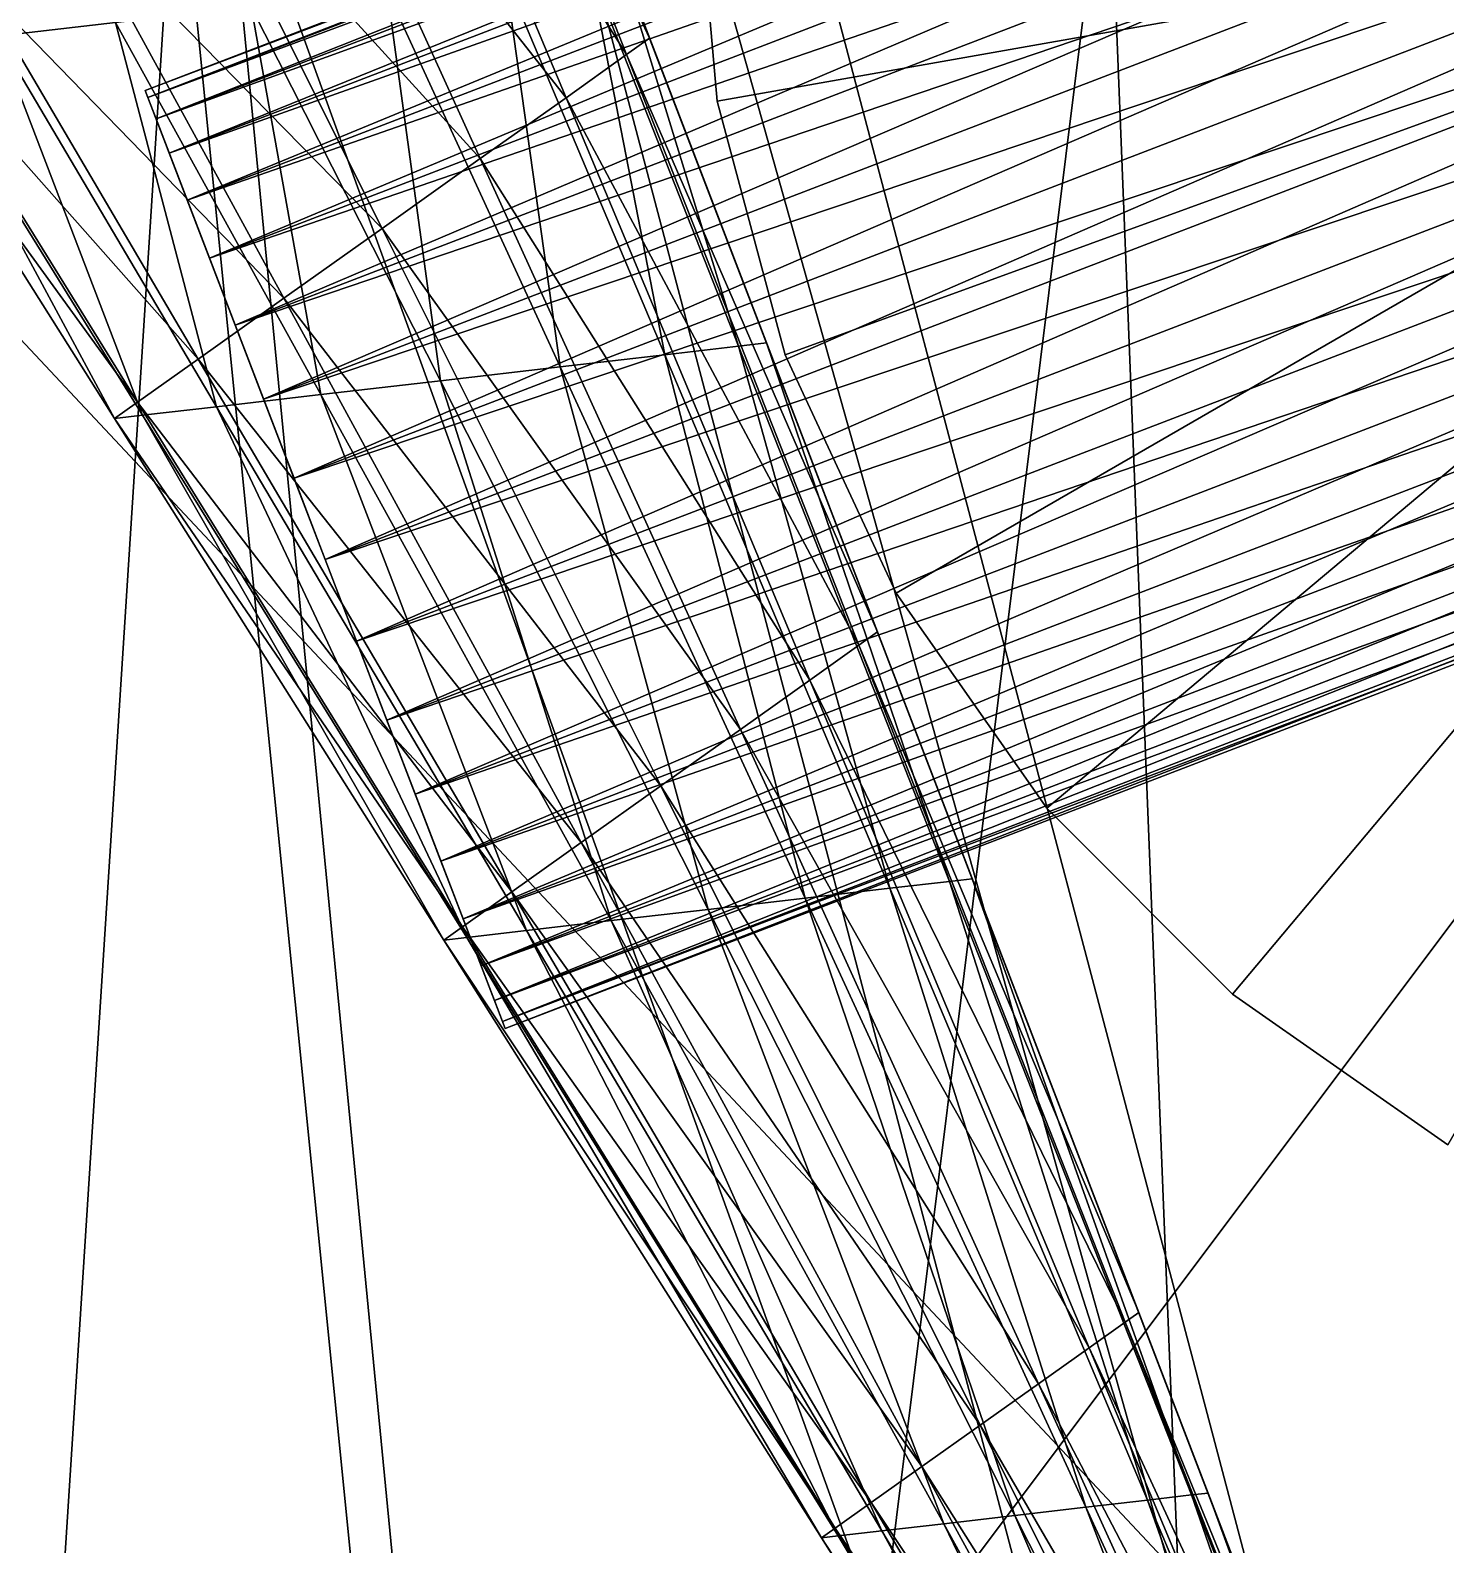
# Model space of a CAD drawing. Header units: metres. Extents: x -2.35 to 2.28, y -2.72 to 2.54.
# Drawn here: x 0.9178 to 1.1056, y 1.3558 to 1.5567 of the extents above; entities that cross this region are included whole.
import ezdxf

# ---------------------------------------------------------------- set-up
doc = ezdxf.new("R2010")
doc.units = ezdxf.units.M

msp = doc.modelspace()

# ---------------------------------------------------------------- linework, layer by layer
at = {"layer": 'Cylinder 4'}
for points in [[(0.93302, 1.54872, -0.06796), (1.18198, 1.64428, -0.06796), (1.18234, 1.64333, -0.05638)], [(0.93339, 1.54777, -0.07953), (1.18198, 1.64428, -0.06796), (0.93302, 1.54872, -0.06796)], [(0.93339, 1.54777, -0.07953), (1.18234, 1.64333, -0.07953), (1.18198, 1.64428, -0.06796)], [(0.93302, 1.54872, -0.06796), (1.18234, 1.64333, -0.05638), (0.93339, 1.54777, -0.05638)], [(0.93339, 1.54777, -0.05638), (1.18234, 1.64333, -0.05638), (1.18342, 1.64053, -0.04515)], [(0.93446, 1.54496, -0.09076), (1.18234, 1.64333, -0.07953), (0.93339, 1.54777, -0.07953)], [(0.93446, 1.54496, -0.09076), (1.18342, 1.64053, -0.09076), (1.18234, 1.64333, -0.07953)], [(0.93339, 1.54777, -0.05638), (1.18342, 1.64053, -0.04515), (0.93446, 1.54496, -0.04515)], [(0.93446, 1.54496, -0.04515), (1.18342, 1.64053, -0.04515), (1.18518, 1.63594, -0.03462)], [(0.93622, 1.54038, -0.10129), (1.18342, 1.64053, -0.09076), (0.93446, 1.54496, -0.09076)], [(0.93622, 1.54038, -0.10129), (1.18518, 1.63594, -0.10129), (1.18342, 1.64053, -0.09076)], [(0.93446, 1.54496, -0.04515), (1.18518, 1.63594, -0.03462), (0.93622, 1.54038, -0.03462)], [(0.93622, 1.54038, -0.03462), (1.18518, 1.63594, -0.03462), (1.18757, 1.62972, -0.0251)], [(0.93861, 1.53415, -0.11081), (1.18518, 1.63594, -0.10129), (0.93622, 1.54038, -0.10129)], [(0.93861, 1.53415, -0.11081), (1.18757, 1.62972, -0.11081), (1.18518, 1.63594, -0.10129)], [(0.93622, 1.54038, -0.03462), (1.18757, 1.62972, -0.0251), (0.93861, 1.53415, -0.0251)], [(0.93861, 1.53415, -0.0251), (1.18757, 1.62972, -0.0251), (1.19051, 1.62205, -0.01689)], [(0.94156, 1.52648, -0.11902), (1.18757, 1.62972, -0.11081), (0.93861, 1.53415, -0.11081)], [(0.94156, 1.52648, -0.11902), (1.19051, 1.62205, -0.11902), (1.18757, 1.62972, -0.11081)], [(0.93861, 1.53415, -0.0251), (1.19051, 1.62205, -0.01689), (0.94156, 1.52648, -0.01689)], [(0.94156, 1.52648, -0.01689), (1.19051, 1.62205, -0.01689), (1.19392, 1.61316, -0.01022)], [(0.94497, 1.5176, -0.12569), (1.19051, 1.62205, -0.11902), (0.94156, 1.52648, -0.11902)], [(0.94497, 1.5176, -0.12569), (1.19392, 1.61316, -0.12569), (1.19051, 1.62205, -0.11902)], [(0.94156, 1.52648, -0.01689), (1.19392, 1.61316, -0.01022), (0.94497, 1.5176, -0.01022)], [(0.94497, 1.5176, -0.01022), (1.19392, 1.61316, -0.01022), (1.1977, 1.60333, -0.00531)], [(0.94874, 1.50776, -0.1306), (1.19392, 1.61316, -0.12569), (0.94497, 1.5176, -0.12569)], [(0.94874, 1.50776, -0.1306), (1.1977, 1.60333, -0.1306), (1.19392, 1.61316, -0.12569)], [(0.94497, 1.5176, -0.01022), (1.1977, 1.60333, -0.00531), (0.94874, 1.50776, -0.00531)], [(0.95277, 1.49728, -0.13361), (1.1977, 1.60333, -0.1306), (0.94874, 1.50776, -0.1306)], [(0.94874, 1.50776, -0.00531), (1.1977, 1.60333, -0.00531), (1.20172, 1.59285, -0.0023)], [(0.95277, 1.49728, -0.13361), (1.20172, 1.59285, -0.13361), (1.1977, 1.60333, -0.1306)], [(0.94874, 1.50776, -0.00531), (1.20172, 1.59285, -0.0023), (0.95277, 1.49728, -0.0023)], [(0.95692, 1.48648, -0.13462), (1.20172, 1.59285, -0.13361), (0.95277, 1.49728, -0.13361)], [(0.95277, 1.49728, -0.0023), (1.20172, 1.59285, -0.0023), (1.20587, 1.58204, -0.00129)], [(0.95692, 1.48648, -0.13462), (1.20587, 1.58204, -0.13462), (1.20172, 1.59285, -0.13361)], [(0.95277, 1.49728, -0.0023), (1.20587, 1.58204, -0.00129), (0.95692, 1.48648, -0.00129)], [(0.96106, 1.47567, -0.13361), (1.20587, 1.58204, -0.13462), (0.95692, 1.48648, -0.13462)], [(0.95692, 1.48648, -0.00129), (1.20587, 1.58204, -0.00129), (1.21002, 1.57123, -0.0023)], [(0.96106, 1.47567, -0.13361), (1.21002, 1.57123, -0.13361), (1.20587, 1.58204, -0.13462)], [(0.95692, 1.48648, -0.00129), (1.21002, 1.57123, -0.0023), (0.96106, 1.47567, -0.0023)], [(0.96509, 1.46519, -0.1306), (1.21002, 1.57123, -0.13361), (0.96106, 1.47567, -0.13361)], [(0.96106, 1.47567, -0.0023), (1.21002, 1.57123, -0.0023), (1.21404, 1.56075, -0.00531)], [(0.96509, 1.46519, -0.1306), (1.21404, 1.56075, -0.1306), (1.21002, 1.57123, -0.13361)], [(0.96106, 1.47567, -0.0023), (1.21404, 1.56075, -0.00531), (0.96509, 1.46519, -0.00531)], [(0.96886, 1.45536, -0.12569), (1.21404, 1.56075, -0.1306), (0.96509, 1.46519, -0.1306)], [(0.96509, 1.46519, -0.00531), (1.21404, 1.56075, -0.00531), (1.21782, 1.55092, -0.01022)], [(0.96886, 1.45536, -0.12569), (1.21782, 1.55092, -0.12569), (1.21404, 1.56075, -0.1306)], [(0.96509, 1.46519, -0.00531), (1.21782, 1.55092, -0.01022), (0.96886, 1.45536, -0.01022)], [(0.97227, 1.44647, -0.11902), (1.21782, 1.55092, -0.12569), (0.96886, 1.45536, -0.12569)], [(0.96886, 1.45536, -0.01022), (1.21782, 1.55092, -0.01022), (1.22123, 1.54203, -0.01689)], [(0.97227, 1.44647, -0.11902), (1.22123, 1.54203, -0.11902), (1.21782, 1.55092, -0.12569)], [(0.95692, 1.48648, -0.06796), (0.93302, 1.54872, -0.06796), (0.93339, 1.54777, -0.05638)], [(0.93302, 1.54872, -0.06796), (0.93339, 1.54777, -0.05638), (0.93339, 1.54777, -0.05638)], [(0.93302, 1.54872, -0.06796), (0.93302, 1.54872, -0.06796), (0.93339, 1.54777, -0.05638)], [(0.95692, 1.48648, -0.06796), (0.93302, 1.54872, -0.06796), (0.95692, 1.48648, -0.06796)], [(0.95692, 1.48648, -0.06796), (0.93339, 1.54777, -0.07953), (0.93302, 1.54872, -0.06796)], [(0.93339, 1.54777, -0.07953), (0.93302, 1.54872, -0.06796), (0.93302, 1.54872, -0.06796)], [(0.93339, 1.54777, -0.07953), (0.93339, 1.54777, -0.07953), (0.93302, 1.54872, -0.06796)], [(0.95692, 1.48648, -0.06796), (0.93339, 1.54777, -0.05638), (0.93446, 1.54496, -0.04515)], [(0.93339, 1.54777, -0.05638), (0.93446, 1.54496, -0.04515), (0.93446, 1.54496, -0.04515)], [(0.93339, 1.54777, -0.05638), (0.93339, 1.54777, -0.05638), (0.93446, 1.54496, -0.04515)], [(0.95692, 1.48648, -0.06796), (0.93339, 1.54777, -0.05638), (0.95692, 1.48648, -0.06796)], [(0.95692, 1.48648, -0.06796), (0.93339, 1.54777, -0.07953), (0.95692, 1.48648, -0.06796)], [(0.95692, 1.48648, -0.06796), (0.93446, 1.54496, -0.09076), (0.93339, 1.54777, -0.07953)], [(0.93446, 1.54496, -0.09076), (0.93339, 1.54777, -0.07953), (0.93339, 1.54777, -0.07953)], [(0.93446, 1.54496, -0.09076), (0.93446, 1.54496, -0.09076), (0.93339, 1.54777, -0.07953)], [(0.95692, 1.48648, -0.06796), (0.93446, 1.54496, -0.04515), (0.93622, 1.54038, -0.03462)], [(0.93446, 1.54496, -0.04515), (0.93622, 1.54038, -0.03462), (0.93622, 1.54038, -0.03462)], [(0.93446, 1.54496, -0.04515), (0.93446, 1.54496, -0.04515), (0.93622, 1.54038, -0.03462)], [(0.95692, 1.48648, -0.06796), (0.93446, 1.54496, -0.04515), (0.95692, 1.48648, -0.06796)], [(0.95692, 1.48648, -0.06796), (0.93446, 1.54496, -0.09076), (0.95692, 1.48648, -0.06796)], [(0.95692, 1.48648, -0.06796), (0.93622, 1.54038, -0.10129), (0.93446, 1.54496, -0.09076)], [(0.93622, 1.54038, -0.10129), (0.93446, 1.54496, -0.09076), (0.93446, 1.54496, -0.09076)], [(0.93622, 1.54038, -0.10129), (0.93622, 1.54038, -0.10129), (0.93446, 1.54496, -0.09076)], [(0.96886, 1.45536, -0.01022), (1.22123, 1.54203, -0.01689), (0.97227, 1.44647, -0.01689)], [(0.97522, 1.4388, -0.11081), (1.22123, 1.54203, -0.11902), (0.97227, 1.44647, -0.11902)], [(0.97227, 1.44647, -0.01689), (1.22123, 1.54203, -0.01689), (1.22417, 1.53436, -0.0251)], [(0.97522, 1.4388, -0.11081), (1.22417, 1.53436, -0.11081), (1.22123, 1.54203, -0.11902)], [(0.95692, 1.48648, -0.06796), (0.93622, 1.54038, -0.03462), (0.93861, 1.53415, -0.0251)], [(0.93622, 1.54038, -0.03462), (0.93861, 1.53415, -0.0251), (0.93861, 1.53415, -0.0251)], [(0.93622, 1.54038, -0.03462), (0.93622, 1.54038, -0.03462), (0.93861, 1.53415, -0.0251)], [(0.95692, 1.48648, -0.06796), (0.93622, 1.54038, -0.03462), (0.95692, 1.48648, -0.06796)], [(0.95692, 1.48648, -0.06796), (0.93622, 1.54038, -0.10129), (0.95692, 1.48648, -0.06796)], [(0.95692, 1.48648, -0.06796), (0.93861, 1.53415, -0.11081), (0.93622, 1.54038, -0.10129)], [(0.93861, 1.53415, -0.11081), (0.93622, 1.54038, -0.10129), (0.93622, 1.54038, -0.10129)], [(0.93861, 1.53415, -0.11081), (0.93861, 1.53415, -0.11081), (0.93622, 1.54038, -0.10129)], [(0.95692, 1.48648, -0.06796), (0.93861, 1.53415, -0.0251), (0.94156, 1.52648, -0.01689)], [(0.93861, 1.53415, -0.0251), (0.94156, 1.52648, -0.01689), (0.94156, 1.52648, -0.01689)], [(0.93861, 1.53415, -0.0251), (0.93861, 1.53415, -0.0251), (0.94156, 1.52648, -0.01689)], [(0.95692, 1.48648, -0.06796), (0.93861, 1.53415, -0.0251), (0.95692, 1.48648, -0.06796)], [(0.95692, 1.48648, -0.06796), (0.93861, 1.53415, -0.11081), (0.95692, 1.48648, -0.06796)], [(0.95692, 1.48648, -0.06796), (0.94156, 1.52648, -0.11902), (0.93861, 1.53415, -0.11081)], [(0.94156, 1.52648, -0.11902), (0.93861, 1.53415, -0.11081), (0.93861, 1.53415, -0.11081)], [(0.94156, 1.52648, -0.11902), (0.94156, 1.52648, -0.11902), (0.93861, 1.53415, -0.11081)], [(0.97227, 1.44647, -0.01689), (1.22417, 1.53436, -0.0251), (0.97522, 1.4388, -0.0251)], [(0.97761, 1.43258, -0.10129), (1.22417, 1.53436, -0.11081), (0.97522, 1.4388, -0.11081)], [(0.97522, 1.4388, -0.0251), (1.22417, 1.53436, -0.0251), (1.22656, 1.52814, -0.03462)], [(0.97761, 1.43258, -0.10129), (1.22656, 1.52814, -0.10129), (1.22417, 1.53436, -0.11081)], [(0.97522, 1.4388, -0.0251), (1.22656, 1.52814, -0.03462), (0.97761, 1.43258, -0.03462)], [(0.97937, 1.42799, -0.09076), (1.22656, 1.52814, -0.10129), (0.97761, 1.43258, -0.10129)], [(0.97761, 1.43258, -0.03462), (1.22656, 1.52814, -0.03462), (1.22832, 1.52356, -0.04515)], [(0.97937, 1.42799, -0.09076), (1.22832, 1.52356, -0.09076), (1.22656, 1.52814, -0.10129)], [(0.95692, 1.48648, -0.06796), (0.94156, 1.52648, -0.01689), (0.94497, 1.5176, -0.01022)], [(0.94156, 1.52648, -0.01689), (0.94497, 1.5176, -0.01022), (0.94497, 1.5176, -0.01022)], [(0.94156, 1.52648, -0.01689), (0.94156, 1.52648, -0.01689), (0.94497, 1.5176, -0.01022)], [(0.95692, 1.48648, -0.06796), (0.94156, 1.52648, -0.01689), (0.95692, 1.48648, -0.06796)], [(0.95692, 1.48648, -0.06796), (0.94156, 1.52648, -0.11902), (0.95692, 1.48648, -0.06796)], [(0.95692, 1.48648, -0.06796), (0.94497, 1.5176, -0.12569), (0.94156, 1.52648, -0.11902)], [(0.94497, 1.5176, -0.12569), (0.94156, 1.52648, -0.11902), (0.94156, 1.52648, -0.11902)], [(0.94497, 1.5176, -0.12569), (0.94497, 1.5176, -0.12569), (0.94156, 1.52648, -0.11902)], [(0.97761, 1.43258, -0.03462), (1.22832, 1.52356, -0.04515), (0.97937, 1.42799, -0.04515)], [(0.98044, 1.42518, -0.07953), (1.22832, 1.52356, -0.09076), (0.97937, 1.42799, -0.09076)], [(0.97937, 1.42799, -0.04515), (1.22832, 1.52356, -0.04515), (1.2294, 1.52075, -0.05638)], [(0.98044, 1.42518, -0.07953), (1.2294, 1.52075, -0.07953), (1.22832, 1.52356, -0.09076)], [(0.97937, 1.42799, -0.04515), (1.2294, 1.52075, -0.05638), (0.98044, 1.42518, -0.05638)], [(0.98081, 1.42424, -0.06796), (1.2294, 1.52075, -0.07953), (0.98044, 1.42518, -0.07953)], [(0.98044, 1.42518, -0.05638), (1.2294, 1.52075, -0.05638), (1.22976, 1.5198, -0.06795)], [(0.98044, 1.42518, -0.05638), (1.22976, 1.5198, -0.06795), (0.98081, 1.42424, -0.06796)], [(0.98081, 1.42424, -0.06796), (1.22976, 1.5198, -0.06795), (1.2294, 1.52075, -0.07953)], [(0.95692, 1.48648, -0.06796), (0.94497, 1.5176, -0.01022), (0.94874, 1.50776, -0.00531)], [(0.94497, 1.5176, -0.01022), (0.94874, 1.50776, -0.00531), (0.94874, 1.50776, -0.00531)], [(0.94497, 1.5176, -0.01022), (0.94497, 1.5176, -0.01022), (0.94874, 1.50776, -0.00531)], [(0.95692, 1.48648, -0.06796), (0.94497, 1.5176, -0.01022), (0.95692, 1.48648, -0.06796)], [(0.95692, 1.48648, -0.06796), (0.94497, 1.5176, -0.12569), (0.95692, 1.48648, -0.06796)], [(0.95692, 1.48648, -0.06796), (0.94874, 1.50776, -0.1306), (0.94497, 1.5176, -0.12569)], [(0.94874, 1.50776, -0.1306), (0.94497, 1.5176, -0.12569), (0.94497, 1.5176, -0.12569)], [(0.94874, 1.50776, -0.1306), (0.94874, 1.50776, -0.1306), (0.94497, 1.5176, -0.12569)], [(0.95692, 1.48648, -0.06796), (0.94874, 1.50776, -0.1306), (0.95692, 1.48648, -0.06796)], [(0.95692, 1.48648, -0.06796), (0.95277, 1.49728, -0.13361), (0.94874, 1.50776, -0.1306)], [(0.95277, 1.49728, -0.13361), (0.94874, 1.50776, -0.1306), (0.94874, 1.50776, -0.1306)], [(0.95277, 1.49728, -0.13361), (0.95277, 1.49728, -0.13361), (0.94874, 1.50776, -0.1306)], [(0.95692, 1.48648, -0.06796), (0.94874, 1.50776, -0.00531), (0.95277, 1.49728, -0.0023)], [(0.94874, 1.50776, -0.00531), (0.95277, 1.49728, -0.0023), (0.95277, 1.49728, -0.0023)], [(0.94874, 1.50776, -0.00531), (0.94874, 1.50776, -0.00531), (0.95277, 1.49728, -0.0023)], [(0.95692, 1.48648, -0.06796), (0.94874, 1.50776, -0.00531), (0.95692, 1.48648, -0.06796)], [(0.95692, 1.48648, -0.06796), (0.95277, 1.49728, -0.13361), (0.95692, 1.48648, -0.06796)], [(0.95692, 1.48648, -0.06796), (0.95692, 1.48648, -0.13462), (0.95277, 1.49728, -0.13361)], [(0.95692, 1.48648, -0.13462), (0.95277, 1.49728, -0.13361), (0.95277, 1.49728, -0.13361)], [(0.95692, 1.48648, -0.13462), (0.95692, 1.48648, -0.13462), (0.95277, 1.49728, -0.13361)], [(0.95692, 1.48648, -0.06796), (0.95277, 1.49728, -0.0023), (0.95692, 1.48648, -0.00129)], [(0.95277, 1.49728, -0.0023), (0.95692, 1.48648, -0.00129), (0.95692, 1.48648, -0.00129)], [(0.95277, 1.49728, -0.0023), (0.95277, 1.49728, -0.0023), (0.95692, 1.48648, -0.00129)], [(0.95692, 1.48648, -0.06796), (0.95277, 1.49728, -0.0023), (0.95692, 1.48648, -0.06796)], [(0.95692, 1.48648, -0.06796), (0.95692, 1.48648, -0.13462), (0.95692, 1.48648, -0.06796)], [(0.95692, 1.48648, -0.06796), (0.96106, 1.47567, -0.13361), (0.95692, 1.48648, -0.13462)], [(0.96106, 1.47567, -0.13361), (0.95692, 1.48648, -0.13462), (0.95692, 1.48648, -0.13462)], [(0.96106, 1.47567, -0.13361), (0.96106, 1.47567, -0.13361), (0.95692, 1.48648, -0.13462)], [(0.95692, 1.48648, -0.06796), (0.96106, 1.47567, -0.13361), (0.95692, 1.48648, -0.06796)], [(0.95692, 1.48648, -0.06796), (0.96509, 1.46519, -0.1306), (0.96106, 1.47567, -0.13361)], [(0.95692, 1.48648, -0.06796), (0.96509, 1.46519, -0.1306), (0.95692, 1.48648, -0.06796)], [(0.95692, 1.48648, -0.06796), (0.96886, 1.45536, -0.12569), (0.96509, 1.46519, -0.1306)], [(0.95692, 1.48648, -0.06796), (0.96886, 1.45536, -0.12569), (0.95692, 1.48648, -0.06796)], [(0.95692, 1.48648, -0.06796), (0.97227, 1.44647, -0.11902), (0.96886, 1.45536, -0.12569)], [(0.95692, 1.48648, -0.06796), (0.97227, 1.44647, -0.11902), (0.95692, 1.48648, -0.06796)], [(0.95692, 1.48648, -0.06796), (0.97522, 1.4388, -0.11081), (0.97227, 1.44647, -0.11902)], [(0.95692, 1.48648, -0.06796), (0.97522, 1.4388, -0.11081), (0.95692, 1.48648, -0.06796)], [(0.95692, 1.48648, -0.06796), (0.97761, 1.43258, -0.10129), (0.97522, 1.4388, -0.11081)], [(0.95692, 1.48648, -0.06796), (0.97761, 1.43258, -0.10129), (0.95692, 1.48648, -0.06796)], [(0.95692, 1.48648, -0.06796), (0.97937, 1.42799, -0.09076), (0.97761, 1.43258, -0.10129)], [(0.95692, 1.48648, -0.06796), (0.97937, 1.42799, -0.09076), (0.95692, 1.48648, -0.06796)], [(0.95692, 1.48648, -0.06796), (0.98044, 1.42518, -0.07953), (0.97937, 1.42799, -0.09076)], [(0.95692, 1.48648, -0.06796), (0.98044, 1.42518, -0.07953), (0.95692, 1.48648, -0.06796)], [(0.95692, 1.48648, -0.06796), (0.98081, 1.42424, -0.06796), (0.98044, 1.42518, -0.07953)], [(0.95692, 1.48648, -0.06796), (0.98081, 1.42424, -0.06796), (0.95692, 1.48648, -0.06796)], [(0.95692, 1.48648, -0.06796), (0.98044, 1.42518, -0.05638), (0.98081, 1.42424, -0.06796)], [(0.95692, 1.48648, -0.06796), (0.98044, 1.42518, -0.05638), (0.95692, 1.48648, -0.06796)], [(0.95692, 1.48648, -0.06796), (0.97937, 1.42799, -0.04515), (0.98044, 1.42518, -0.05638)], [(0.95692, 1.48648, -0.06796), (0.97937, 1.42799, -0.04515), (0.95692, 1.48648, -0.06796)], [(0.95692, 1.48648, -0.06796), (0.97761, 1.43258, -0.03462), (0.97937, 1.42799, -0.04515)], [(0.95692, 1.48648, -0.06796), (0.97761, 1.43258, -0.03462), (0.95692, 1.48648, -0.06796)], [(0.95692, 1.48648, -0.06796), (0.97522, 1.4388, -0.0251), (0.97761, 1.43258, -0.03462)], [(0.95692, 1.48648, -0.06796), (0.97522, 1.4388, -0.0251), (0.95692, 1.48648, -0.06796)], [(0.95692, 1.48648, -0.06796), (0.97227, 1.44647, -0.01689), (0.97522, 1.4388, -0.0251)], [(0.95692, 1.48648, -0.06796), (0.97227, 1.44647, -0.01689), (0.95692, 1.48648, -0.06796)], [(0.95692, 1.48648, -0.06796), (0.96886, 1.45536, -0.01022), (0.97227, 1.44647, -0.01689)], [(0.95692, 1.48648, -0.06796), (0.96886, 1.45536, -0.01022), (0.95692, 1.48648, -0.06796)], [(0.95692, 1.48648, -0.06796), (0.96509, 1.46519, -0.00531), (0.96886, 1.45536, -0.01022)], [(0.95692, 1.48648, -0.06796), (0.96509, 1.46519, -0.00531), (0.95692, 1.48648, -0.06796)], [(0.95692, 1.48648, -0.06796), (0.96106, 1.47567, -0.0023), (0.96509, 1.46519, -0.00531)], [(0.95692, 1.48648, -0.06796), (0.96106, 1.47567, -0.0023), (0.95692, 1.48648, -0.06796)], [(0.95692, 1.48648, -0.06796), (0.95692, 1.48648, -0.00129), (0.96106, 1.47567, -0.0023)], [(0.95692, 1.48648, -0.00129), (0.96106, 1.47567, -0.0023), (0.96106, 1.47567, -0.0023)], [(0.95692, 1.48648, -0.00129), (0.95692, 1.48648, -0.00129), (0.96106, 1.47567, -0.0023)], [(0.95692, 1.48648, -0.06796), (0.95692, 1.48648, -0.00129), (0.95692, 1.48648, -0.06796)], [(0.96509, 1.46519, -0.1306), (0.96106, 1.47567, -0.13361), (0.96106, 1.47567, -0.13361)], [(0.96509, 1.46519, -0.1306), (0.96509, 1.46519, -0.1306), (0.96106, 1.47567, -0.13361)], [(0.96106, 1.47567, -0.0023), (0.96509, 1.46519, -0.00531), (0.96509, 1.46519, -0.00531)], [(0.96106, 1.47567, -0.0023), (0.96106, 1.47567, -0.0023), (0.96509, 1.46519, -0.00531)], [(0.96886, 1.45536, -0.12569), (0.96509, 1.46519, -0.1306), (0.96509, 1.46519, -0.1306)], [(0.96886, 1.45536, -0.12569), (0.96886, 1.45536, -0.12569), (0.96509, 1.46519, -0.1306)], [(0.96509, 1.46519, -0.00531), (0.96886, 1.45536, -0.01022), (0.96886, 1.45536, -0.01022)], [(0.96509, 1.46519, -0.00531), (0.96509, 1.46519, -0.00531), (0.96886, 1.45536, -0.01022)], [(0.97227, 1.44647, -0.11902), (0.96886, 1.45536, -0.12569), (0.96886, 1.45536, -0.12569)], [(0.97227, 1.44647, -0.11902), (0.97227, 1.44647, -0.11902), (0.96886, 1.45536, -0.12569)], [(0.96886, 1.45536, -0.01022), (0.97227, 1.44647, -0.01689), (0.97227, 1.44647, -0.01689)], [(0.96886, 1.45536, -0.01022), (0.96886, 1.45536, -0.01022), (0.97227, 1.44647, -0.01689)], [(0.97522, 1.4388, -0.11081), (0.97227, 1.44647, -0.11902), (0.97227, 1.44647, -0.11902)], [(0.97522, 1.4388, -0.11081), (0.97522, 1.4388, -0.11081), (0.97227, 1.44647, -0.11902)], [(0.97227, 1.44647, -0.01689), (0.97522, 1.4388, -0.0251), (0.97522, 1.4388, -0.0251)], [(0.97227, 1.44647, -0.01689), (0.97227, 1.44647, -0.01689), (0.97522, 1.4388, -0.0251)], [(0.97761, 1.43258, -0.10129), (0.97522, 1.4388, -0.11081), (0.97522, 1.4388, -0.11081)], [(0.97761, 1.43258, -0.10129), (0.97761, 1.43258, -0.10129), (0.97522, 1.4388, -0.11081)], [(0.97522, 1.4388, -0.0251), (0.97761, 1.43258, -0.03462), (0.97761, 1.43258, -0.03462)], [(0.97522, 1.4388, -0.0251), (0.97522, 1.4388, -0.0251), (0.97761, 1.43258, -0.03462)], [(0.97937, 1.42799, -0.09076), (0.97761, 1.43258, -0.10129), (0.97761, 1.43258, -0.10129)], [(0.97937, 1.42799, -0.09076), (0.97937, 1.42799, -0.09076), (0.97761, 1.43258, -0.10129)], [(0.97761, 1.43258, -0.03462), (0.97937, 1.42799, -0.04515), (0.97937, 1.42799, -0.04515)], [(0.97761, 1.43258, -0.03462), (0.97761, 1.43258, -0.03462), (0.97937, 1.42799, -0.04515)], [(0.98044, 1.42518, -0.07953), (0.97937, 1.42799, -0.09076), (0.97937, 1.42799, -0.09076)], [(0.98044, 1.42518, -0.07953), (0.98044, 1.42518, -0.07953), (0.97937, 1.42799, -0.09076)], [(0.97937, 1.42799, -0.04515), (0.98044, 1.42518, -0.05638), (0.98044, 1.42518, -0.05638)], [(0.97937, 1.42799, -0.04515), (0.97937, 1.42799, -0.04515), (0.98044, 1.42518, -0.05638)], [(0.98081, 1.42424, -0.06796), (0.98044, 1.42518, -0.07953), (0.98044, 1.42518, -0.07953)], [(0.98081, 1.42424, -0.06796), (0.98081, 1.42424, -0.06796), (0.98044, 1.42518, -0.07953)], [(0.98044, 1.42518, -0.05638), (0.98081, 1.42424, -0.06796), (0.98081, 1.42424, -0.06796)], [(0.98044, 1.42518, -0.05638), (0.98044, 1.42518, -0.05638), (0.98081, 1.42424, -0.06796)]]:
    msp.add_3dface(points, dxfattribs=at)
at = {"layer": 'Cylinder 5'}
for points in [[(1.20587, 1.58204, -0.11995), (1.00587, 1.58204, -0.11995), (1.00891, 1.54731, -0.11995)], [(1.00587, 1.58204, -0.11995), (1.00891, 1.54731, -0.11995), (1.00891, 1.54731, -0.11995)], [(1.00587, 1.58204, -0.11995), (1.00587, 1.58204, -0.11995), (1.00891, 1.54731, -0.11995)], [(1.00587, 1.58204, -0.11995), (1.00891, 1.54731, -0.01995), (1.00891, 1.54731, -0.11995)], [(1.00587, 1.58204, -0.11995), (1.00587, 1.58204, -0.01995), (1.00891, 1.54731, -0.01995)], [(1.00587, 1.58204, -0.01995), (1.00891, 1.54731, 0.08005), (1.00891, 1.54731, -0.01995)], [(1.00587, 1.58204, -0.01995), (1.00587, 1.58204, 0.08005), (1.00891, 1.54731, 0.08005)], [(1.00587, 1.58204, 0.08005), (1.00891, 1.54731, 0.08005), (1.00891, 1.54731, 0.08005)], [(1.00587, 1.58204, 0.08005), (1.00587, 1.58204, 0.08005), (1.00891, 1.54731, 0.08005)], [(1.00587, 1.58204, 0.08005), (1.20587, 1.58204, 0.08005), (1.00891, 1.54731, 0.08005)], [(1.20587, 1.58204, -0.11995), (1.00891, 1.54731, -0.11995), (1.01793, 1.51364, -0.11995)], [(1.00891, 1.54731, 0.08005), (1.20587, 1.58204, 0.08005), (1.01793, 1.51364, 0.08005)], [(1.00891, 1.54731, 0.08005), (1.20587, 1.58204, 0.08005), (1.20587, 1.58204, 0.08005)], [(1.20587, 1.58204, -0.11995), (1.00891, 1.54731, -0.11995), (1.20587, 1.58204, -0.11995)], [(1.20587, 1.58204, -0.11995), (1.01793, 1.51364, -0.11995), (1.03266, 1.48204, -0.11996)], [(1.01793, 1.51364, 0.08005), (1.20587, 1.58204, 0.08005), (1.03266, 1.48204, 0.08004)], [(1.01793, 1.51364, 0.08005), (1.20587, 1.58204, 0.08005), (1.20587, 1.58204, 0.08005)], [(1.20587, 1.58204, -0.11995), (1.01793, 1.51364, -0.11995), (1.20587, 1.58204, -0.11995)], [(1.20587, 1.58204, -0.11995), (1.03266, 1.48204, -0.11996), (1.05266, 1.45348, -0.11996)], [(1.03266, 1.48204, 0.08004), (1.20587, 1.58204, 0.08005), (1.05266, 1.45348, 0.08004)], [(1.03266, 1.48204, 0.08004), (1.20587, 1.58204, 0.08005), (1.20587, 1.58204, 0.08005)], [(1.20587, 1.58204, -0.11995), (1.03266, 1.48204, -0.11996), (1.20587, 1.58204, -0.11995)], [(1.20587, 1.58204, -0.11995), (1.05266, 1.45348, -0.11996), (1.07731, 1.42883, -0.11996)], [(1.05266, 1.45348, 0.08004), (1.20587, 1.58204, 0.08005), (1.07731, 1.42883, 0.08004)], [(1.05266, 1.45348, 0.08004), (1.20587, 1.58204, 0.08005), (1.20587, 1.58204, 0.08005)], [(1.20587, 1.58204, -0.11995), (1.05266, 1.45348, -0.11996), (1.20587, 1.58204, -0.11995)], [(1.20587, 1.58204, -0.11995), (1.07731, 1.42883, -0.11996), (1.10587, 1.40884, -0.11996)], [(1.07731, 1.42883, 0.08004), (1.20587, 1.58204, 0.08005), (1.10587, 1.40884, 0.08004)], [(1.07731, 1.42883, 0.08004), (1.20587, 1.58204, 0.08005), (1.20587, 1.58204, 0.08005)], [(1.20587, 1.58204, -0.11995), (1.07731, 1.42883, -0.11996), (1.20587, 1.58204, -0.11995)], [(1.00891, 1.54731, -0.11995), (1.01793, 1.51364, -0.11995), (1.01793, 1.51364, -0.11995)], [(1.00891, 1.54731, -0.11995), (1.00891, 1.54731, -0.11995), (1.01793, 1.51364, -0.11995)], [(1.00891, 1.54731, -0.11995), (1.01793, 1.51364, -0.01995), (1.01793, 1.51364, -0.11995)], [(1.00891, 1.54731, -0.11995), (1.00891, 1.54731, -0.01995), (1.01793, 1.51364, -0.01995)], [(1.00891, 1.54731, -0.01995), (1.01793, 1.51364, 0.08005), (1.01793, 1.51364, -0.01995)], [(1.00891, 1.54731, -0.01995), (1.00891, 1.54731, 0.08005), (1.01793, 1.51364, 0.08005)], [(1.00891, 1.54731, 0.08005), (1.01793, 1.51364, 0.08005), (1.01793, 1.51364, 0.08005)], [(1.00891, 1.54731, 0.08005), (1.00891, 1.54731, 0.08005), (1.01793, 1.51364, 0.08005)], [(1.01793, 1.51364, -0.11995), (1.03266, 1.48204, -0.11996), (1.03266, 1.48204, -0.11996)], [(1.01793, 1.51364, -0.11995), (1.01793, 1.51364, -0.11995), (1.03266, 1.48204, -0.11996)], [(1.01793, 1.51364, -0.11995), (1.03266, 1.48204, -0.01995), (1.03266, 1.48204, -0.11996)], [(1.01793, 1.51364, -0.11995), (1.01793, 1.51364, -0.01995), (1.03266, 1.48204, -0.01995)], [(1.01793, 1.51364, -0.01995), (1.03266, 1.48204, 0.08004), (1.03266, 1.48204, -0.01995)], [(1.01793, 1.51364, -0.01995), (1.01793, 1.51364, 0.08005), (1.03266, 1.48204, 0.08004)], [(1.01793, 1.51364, 0.08005), (1.03266, 1.48204, 0.08004), (1.03266, 1.48204, 0.08004)], [(1.01793, 1.51364, 0.08005), (1.01793, 1.51364, 0.08005), (1.03266, 1.48204, 0.08004)], [(1.03266, 1.48204, -0.11996), (1.05266, 1.45348, -0.11996), (1.05266, 1.45348, -0.11996)], [(1.03266, 1.48204, -0.11996), (1.03266, 1.48204, -0.11996), (1.05266, 1.45348, -0.11996)], [(1.03266, 1.48204, -0.11996), (1.05266, 1.45348, -0.01996), (1.05266, 1.45348, -0.11996)], [(1.03266, 1.48204, -0.11996), (1.03266, 1.48204, -0.01995), (1.05266, 1.45348, -0.01996)], [(1.03266, 1.48204, -0.01995), (1.05266, 1.45348, 0.08004), (1.05266, 1.45348, -0.01996)], [(1.03266, 1.48204, -0.01995), (1.03266, 1.48204, 0.08004), (1.05266, 1.45348, 0.08004)], [(1.03266, 1.48204, 0.08004), (1.05266, 1.45348, 0.08004), (1.05266, 1.45348, 0.08004)], [(1.03266, 1.48204, 0.08004), (1.03266, 1.48204, 0.08004), (1.05266, 1.45348, 0.08004)], [(1.05266, 1.45348, -0.11996), (1.07731, 1.42883, -0.11996), (1.07731, 1.42883, -0.11996)], [(1.05266, 1.45348, -0.11996), (1.05266, 1.45348, -0.11996), (1.07731, 1.42883, -0.11996)], [(1.05266, 1.45348, -0.11996), (1.07731, 1.42883, -0.01996), (1.07731, 1.42883, -0.11996)], [(1.05266, 1.45348, -0.11996), (1.05266, 1.45348, -0.01996), (1.07731, 1.42883, -0.01996)], [(1.05266, 1.45348, -0.01996), (1.07731, 1.42883, 0.08004), (1.07731, 1.42883, -0.01996)], [(1.05266, 1.45348, -0.01996), (1.05266, 1.45348, 0.08004), (1.07731, 1.42883, 0.08004)], [(1.05266, 1.45348, 0.08004), (1.07731, 1.42883, 0.08004), (1.07731, 1.42883, 0.08004)], [(1.05266, 1.45348, 0.08004), (1.05266, 1.45348, 0.08004), (1.07731, 1.42883, 0.08004)], [(1.07731, 1.42883, -0.11996), (1.10587, 1.40884, -0.11996), (1.10587, 1.40884, -0.11996)], [(1.07731, 1.42883, -0.11996), (1.07731, 1.42883, -0.11996), (1.10587, 1.40884, -0.11996)], [(1.07731, 1.42883, -0.11996), (1.10587, 1.40884, -0.01996), (1.10587, 1.40884, -0.11996)], [(1.07731, 1.42883, -0.11996), (1.07731, 1.42883, -0.01996), (1.10587, 1.40884, -0.01996)], [(1.07731, 1.42883, -0.01996), (1.10587, 1.40884, 0.08004), (1.10587, 1.40884, -0.01996)], [(1.07731, 1.42883, -0.01996), (1.07731, 1.42883, 0.08004), (1.10587, 1.40884, 0.08004)], [(1.07731, 1.42883, 0.08004), (1.10587, 1.40884, 0.08004), (1.10587, 1.40884, 0.08004)], [(1.07731, 1.42883, 0.08004), (1.07731, 1.42883, 0.08004), (1.10587, 1.40884, 0.08004)]]:
    msp.add_3dface(points, dxfattribs=at)
at = {"layer": 'Prism'}
for points in [[(0.73393, 2.54319, 0.82292), (1.24044, 0.74319, 0.73434), (1.20965, 0.74319, 0.64977)], [(0.73393, 2.54319, 0.82292), (0.76472, 2.54319, 0.90749), (1.24044, 0.74319, 0.73434)], [(1.20965, 0.74319, 0.64977), (1.68537, 2.54319, 0.47662), (0.73393, 2.54319, 0.82292)], [(1.71615, 2.54319, 0.56119), (1.24044, 0.74319, 0.73434), (0.76472, 2.54319, 0.90749)]]:
    msp.add_3dface(points, dxfattribs=at)
at = {"layer": 'Prism 3'}
for points in [[(1.92924, 0.43542, 0.19753), (-0.03951, 2.53542, -0.2356), (-0.03951, 0.43542, -0.2356)], [(1.92924, 0.43542, 0.19753), (1.92924, 2.53542, 0.19753), (-0.03951, 2.53542, -0.2356)], [(0.35424, 0.43542, 0.77503), (1.92924, 2.53542, 0.19753), (1.92924, 0.43542, 0.19753)], [(0.35424, 0.43542, 0.77503), (0.35424, 2.53542, 0.77503), (1.92924, 2.53542, 0.19753)]]:
    msp.add_3dface(points, dxfattribs=at)
at = {"layer": 'Pyramid 1'}
for points in [[(0.99684, 1.03439, 0.51798), (0.76978, 1.58518, 0.60062), (0.86986, 1.03439, 0.5642)], [(0.99684, 1.03439, 0.51798), (0.94339, 1.58518, 0.53744), (0.76978, 1.58518, 0.60062)], [(0.90184, 1.03439, 0.64726), (0.81351, 1.58518, 0.71418), (0.93716, 1.58518, 0.7443)], [(0.90184, 1.03439, 0.64726), (0.93716, 1.58518, 0.7443), (0.99228, 1.03439, 0.66929)], [(0.99228, 1.03439, 0.66929), (0.93716, 1.58518, 0.7443), (1.06081, 1.58518, 0.77442)], [(1.1424, 1.03439, 0.465), (0.94339, 1.58518, 0.53744), (0.99684, 1.03439, 0.51798)], [(1.1424, 1.03439, 0.465), (1.1424, 1.58518, 0.465), (0.94339, 1.58518, 0.53744)], [(0.99228, 1.03439, 0.66929), (1.06081, 1.58518, 0.77442), (1.08273, 1.03439, 0.69132)], [(1.08273, 1.03439, 0.69132), (1.06081, 1.58518, 0.77442), (1.16868, 1.58518, 0.8007)], [(1.08273, 1.03439, 0.69132), (1.16868, 1.58518, 0.8007), (1.16162, 1.03439, 0.71054)]]:
    msp.add_3dface(points, dxfattribs=at)
at = {"layer": 'Pyramid 9'}
for points in [[(0.99996, 1.55564, -0.11741), (0.97858, 1.61135, -0.10473), (0.97512, 1.6089, -0.10183)], [(1.00063, 1.5539, -0.1123), (0.97858, 1.61135, -0.10473), (0.99996, 1.55564, -0.11741)], [(1.00063, 1.5539, -0.1123), (0.97933, 1.60939, -0.09893), (0.97858, 1.61135, -0.10473)], [(0.99691, 1.55347, -0.11486), (0.97512, 1.6089, -0.10183), (0.96599, 1.60241, -0.09419)], [(0.99996, 1.55564, -0.11741), (0.97512, 1.6089, -0.10183), (0.99691, 1.55347, -0.11486)], [(1.00239, 1.54933, -0.09883), (0.97933, 1.60939, -0.09893), (1.00063, 1.5539, -0.1123)], [(1.00239, 1.54933, -0.09883), (0.98133, 1.60419, -0.08365), (0.97933, 1.60939, -0.09893)], [(1.00487, 1.54285, -0.07978), (0.98133, 1.60419, -0.08365), (1.00239, 1.54933, -0.09883)], [(1.00487, 1.54285, -0.07978), (0.98414, 1.59685, -0.06205), (0.98133, 1.60419, -0.08365)], [(0.98887, 1.54776, -0.10812), (0.96599, 1.60241, -0.09419), (0.95309, 1.59325, -0.08339)], [(0.99691, 1.55347, -0.11486), (0.96599, 1.60241, -0.09419), (0.98887, 1.54776, -0.10812)], [(1.00772, 1.53543, -0.05795), (0.98414, 1.59685, -0.06205), (1.00487, 1.54285, -0.07978)], [(1.00772, 1.53543, -0.05795), (0.98737, 1.58844, -0.03728), (0.98414, 1.59685, -0.06205)], [(0.97749, 1.53968, -0.0986), (0.95309, 1.59325, -0.08339), (0.9383, 1.58275, -0.07101)], [(0.98887, 1.54776, -0.10812), (0.95309, 1.59325, -0.08339), (0.97749, 1.53968, -0.0986)], [(1.01057, 1.52801, -0.03611), (0.98737, 1.58844, -0.03728), (1.00772, 1.53543, -0.05795)], [(1.01057, 1.52801, -0.03611), (0.9906, 1.58002, -0.01252), (0.98737, 1.58844, -0.03728)], [(0.96446, 1.53042, -0.08768), (0.9383, 1.58275, -0.07101), (0.92351, 1.57224, -0.05862)], [(0.97749, 1.53968, -0.0986), (0.9383, 1.58275, -0.07101), (0.96446, 1.53042, -0.08768)], [(1.01305, 1.52154, -0.01706), (0.9906, 1.58002, -0.01252), (1.01057, 1.52801, -0.03611)], [(1.01305, 1.52154, -0.01706), (0.99342, 1.57268, 0.00909), (0.9906, 1.58002, -0.01252)], [(0.91336, 1.55592, -0.02674), (0.90232, 1.57456, -0.01843), (0.91875, 1.57647, -0.00715)], [(0.91336, 1.55592, -0.02674), (0.91875, 1.57647, -0.00715), (0.92908, 1.55774, -0.01594)], [(0.95142, 1.52116, -0.07676), (0.92351, 1.57224, -0.05862), (0.91061, 1.56308, -0.04782)], [(0.96446, 1.53042, -0.08768), (0.92351, 1.57224, -0.05862), (0.95142, 1.52116, -0.07676)], [(1.01481, 1.51696, -0.00359), (0.99342, 1.57268, 0.00909), (1.01305, 1.52154, -0.01706)], [(1.01481, 1.51696, -0.00359), (0.99542, 1.56749, 0.02437), (0.99342, 1.57268, 0.00909)], [(1.01548, 1.51523, 0.00152), (0.99542, 1.56749, 0.02437), (1.01481, 1.51696, -0.00359)], [(1.01548, 1.51523, 0.00152), (0.99617, 1.56552, 0.03017), (0.99542, 1.56749, 0.02437)], [(1.01176, 1.5148, -0.00104), (0.99196, 1.56503, 0.02727), (0.99617, 1.56552, 0.03017)], [(1.01176, 1.5148, -0.00104), (0.99617, 1.56552, 0.03017), (1.01548, 1.51523, 0.00152)], [(0.9881, 1.51205, -0.0173), (0.96512, 1.56192, 0.00882), (0.98084, 1.56374, 0.01963)], [(1.00196, 1.51366, -0.00777), (0.98084, 1.56374, 0.01963), (0.99196, 1.56503, 0.02727)], [(0.9881, 1.51205, -0.0173), (0.98084, 1.56374, 0.01963), (1.00196, 1.51366, -0.00777)], [(1.00196, 1.51366, -0.00777), (0.99196, 1.56503, 0.02727), (1.01176, 1.5148, -0.00104)], [(0.94005, 1.51308, -0.06724), (0.91061, 1.56308, -0.04782), (0.90149, 1.5566, -0.04018)], [(0.95142, 1.52116, -0.07676), (0.91061, 1.56308, -0.04782), (0.94005, 1.51308, -0.06724)], [(0.97221, 1.51021, -0.02821), (0.9471, 1.55983, -0.00356), (0.96512, 1.56192, 0.00882)], [(0.97221, 1.51021, -0.02821), (0.96512, 1.56192, 0.00882), (0.9881, 1.51205, -0.0173)], [(0.95633, 1.50837, -0.03913), (0.92908, 1.55774, -0.01594), (0.9471, 1.55983, -0.00356)], [(0.95633, 1.50837, -0.03913), (0.9471, 1.55983, -0.00356), (0.97221, 1.51021, -0.02821)], [(0.94247, 1.50676, -0.04865), (0.91336, 1.55592, -0.02674), (0.92908, 1.55774, -0.01594)], [(0.94247, 1.50676, -0.04865), (0.92908, 1.55774, -0.01594), (0.95633, 1.50837, -0.03913)], [(0.932, 1.50736, -0.0605), (0.90149, 1.5566, -0.04018), (0.89803, 1.55414, -0.03728)], [(0.94005, 1.51308, -0.06724), (0.90149, 1.5566, -0.04018), (0.932, 1.50736, -0.0605)], [(0.93267, 1.50563, -0.05539), (0.90225, 1.55463, -0.03438), (0.91336, 1.55592, -0.02674)], [(0.93267, 1.50563, -0.05539), (0.91336, 1.55592, -0.02674), (0.94247, 1.50676, -0.04865)], [(1.0302, 1.47687, -0.13534), (0.99996, 1.55564, -0.11741), (0.99691, 1.55347, -0.11486)], [(1.03074, 1.47546, -0.1312), (0.99996, 1.55564, -0.11741), (1.0302, 1.47687, -0.13534)], [(1.03074, 1.47546, -0.1312), (1.00063, 1.5539, -0.1123), (0.99996, 1.55564, -0.11741)], [(0.92895, 1.5052, -0.05795), (0.89803, 1.55414, -0.03728), (0.90225, 1.55463, -0.03438)], [(0.932, 1.50736, -0.0605), (0.89803, 1.55414, -0.03728), (0.92895, 1.5052, -0.05795)], [(0.92895, 1.5052, -0.05795), (0.90225, 1.55463, -0.03438), (0.93267, 1.50563, -0.05539)], [(1.02773, 1.47511, -0.13327), (0.99691, 1.55347, -0.11486), (0.98887, 1.54776, -0.10812)], [(1.0302, 1.47687, -0.13534), (0.99691, 1.55347, -0.11486), (1.02773, 1.47511, -0.13327)], [(1.03216, 1.47175, -0.12028), (1.00063, 1.5539, -0.1123), (1.03074, 1.47546, -0.1312)], [(1.03216, 1.47175, -0.12028), (1.00239, 1.54933, -0.09883), (1.00063, 1.5539, -0.1123)], [(1.03418, 1.46651, -0.10485), (1.00239, 1.54933, -0.09883), (1.03216, 1.47175, -0.12028)], [(1.03418, 1.46651, -0.10485), (1.00487, 1.54285, -0.07978), (1.00239, 1.54933, -0.09883)], [(1.02121, 1.47048, -0.12781), (0.98887, 1.54776, -0.10812), (0.97749, 1.53968, -0.0986)], [(1.02773, 1.47511, -0.13327), (0.98887, 1.54776, -0.10812), (1.02121, 1.47048, -0.12781)], [(1.03648, 1.4605, -0.08716), (1.00487, 1.54285, -0.07978), (1.03418, 1.46651, -0.10485)], [(1.03648, 1.4605, -0.08716), (1.00772, 1.53543, -0.05795), (1.00487, 1.54285, -0.07978)], [(1.012, 1.46394, -0.12009), (0.97749, 1.53968, -0.0986), (0.96446, 1.53042, -0.08768)], [(1.02121, 1.47048, -0.12781), (0.97749, 1.53968, -0.0986), (1.012, 1.46394, -0.12009)], [(1.03879, 1.45449, -0.06947), (1.00772, 1.53543, -0.05795), (1.03648, 1.4605, -0.08716)], [(1.03879, 1.45449, -0.06947), (1.01057, 1.52801, -0.03611), (1.00772, 1.53543, -0.05795)], [(1.00143, 1.45644, -0.11125), (0.96446, 1.53042, -0.08768), (0.95142, 1.52116, -0.07676)], [(1.012, 1.46394, -0.12009), (0.96446, 1.53042, -0.08768), (1.00143, 1.45644, -0.11125)], [(1.0408, 1.44924, -0.05404), (1.01057, 1.52801, -0.03611), (1.03879, 1.45449, -0.06947)], [(1.0408, 1.44924, -0.05404), (1.01305, 1.52154, -0.01706), (1.01057, 1.52801, -0.03611)], [(0.99087, 1.44893, -0.1024), (0.95142, 1.52116, -0.07676), (0.94005, 1.51308, -0.06724)], [(1.00143, 1.45644, -0.11125), (0.95142, 1.52116, -0.07676), (0.99087, 1.44893, -0.1024)], [(1.04223, 1.44554, -0.04312), (1.01305, 1.52154, -0.01706), (1.0408, 1.44924, -0.05404)], [(1.04223, 1.44554, -0.04312), (1.01481, 1.51696, -0.00359), (1.01305, 1.52154, -0.01706)], [(1.03976, 1.44378, -0.04105), (1.01176, 1.5148, -0.00104), (1.01548, 1.51523, 0.00152)], [(1.04277, 1.44413, -0.03898), (1.01481, 1.51696, -0.00359), (1.04223, 1.44554, -0.04312)], [(1.04277, 1.44413, -0.03898), (1.01548, 1.51523, 0.00152), (1.01481, 1.51696, -0.00359)], [(1.03976, 1.44378, -0.04105), (1.01548, 1.51523, 0.00152), (1.04277, 1.44413, -0.03898)], [(0.98166, 1.44239, -0.09469), (0.94005, 1.51308, -0.06724), (0.932, 1.50736, -0.0605)], [(0.99087, 1.44893, -0.1024), (0.94005, 1.51308, -0.06724), (0.98166, 1.44239, -0.09469)], [(1.02059, 1.44156, -0.05423), (0.9881, 1.51205, -0.0173), (1.00196, 1.51366, -0.00777)], [(1.03182, 1.44286, -0.04651), (1.00196, 1.51366, -0.00777), (1.01176, 1.5148, -0.00104)], [(1.02059, 1.44156, -0.05423), (1.00196, 1.51366, -0.00777), (1.03182, 1.44286, -0.04651)], [(1.03182, 1.44286, -0.04651), (1.01176, 1.5148, -0.00104), (1.03976, 1.44378, -0.04105)], [(1.00772, 1.44007, -0.06307), (0.97221, 1.51021, -0.02821), (0.9881, 1.51205, -0.0173)], [(1.00772, 1.44007, -0.06307), (0.9881, 1.51205, -0.0173), (1.02059, 1.44156, -0.05423)], [(0.99485, 1.43857, -0.07192), (0.95633, 1.50837, -0.03913), (0.97221, 1.51021, -0.02821)], [(0.99485, 1.43857, -0.07192), (0.97221, 1.51021, -0.02821), (1.00772, 1.44007, -0.06307)], [(0.97514, 1.43776, -0.08923), (0.932, 1.50736, -0.0605), (0.92895, 1.5052, -0.05795)], [(0.98166, 1.44239, -0.09469), (0.932, 1.50736, -0.0605), (0.97514, 1.43776, -0.08923)], [(0.98362, 1.43727, -0.07963), (0.94247, 1.50676, -0.04865), (0.95633, 1.50837, -0.03913)], [(0.98362, 1.43727, -0.07963), (0.95633, 1.50837, -0.03913), (0.99485, 1.43857, -0.07192)], [(0.97267, 1.436, -0.08716), (0.92895, 1.5052, -0.05795), (0.93267, 1.50563, -0.05539)], [(0.97514, 1.43776, -0.08923), (0.92895, 1.5052, -0.05795), (0.97267, 1.436, -0.08716)], [(0.97568, 1.43635, -0.08509), (0.93267, 1.50563, -0.05539), (0.94247, 1.50676, -0.04865)], [(0.97267, 1.436, -0.08716), (0.93267, 1.50563, -0.05539), (0.97568, 1.43635, -0.08509)], [(0.97568, 1.43635, -0.08509), (0.94247, 1.50676, -0.04865), (0.98362, 1.43727, -0.07963)], [(1.06486, 1.38657, -0.15589), (1.0302, 1.47687, -0.13534), (1.02773, 1.47511, -0.13327)], [(1.06526, 1.38554, -0.15286), (1.0302, 1.47687, -0.13534), (1.06486, 1.38657, -0.15589)], [(1.06526, 1.38554, -0.15286), (1.03074, 1.47546, -0.1312), (1.0302, 1.47687, -0.13534)], [(1.06305, 1.38529, -0.15437), (1.02773, 1.47511, -0.13327), (1.02121, 1.47048, -0.12781)], [(1.06486, 1.38657, -0.15589), (1.02773, 1.47511, -0.13327), (1.06305, 1.38529, -0.15437)], [(1.0663, 1.38283, -0.14488), (1.03074, 1.47546, -0.1312), (1.06526, 1.38554, -0.15286)], [(1.0663, 1.38283, -0.14488), (1.03216, 1.47175, -0.12028), (1.03074, 1.47546, -0.1312)], [(1.06777, 1.379, -0.13359), (1.03216, 1.47175, -0.12028), (1.0663, 1.38283, -0.14488)], [(1.06777, 1.379, -0.13359), (1.03418, 1.46651, -0.10485), (1.03216, 1.47175, -0.12028)], [(1.05829, 1.3819, -0.15038), (1.02121, 1.47048, -0.12781), (1.012, 1.46394, -0.12009)], [(1.06305, 1.38529, -0.15437), (1.02121, 1.47048, -0.12781), (1.05829, 1.3819, -0.15038)], [(1.06946, 1.3746, -0.12065), (1.03418, 1.46651, -0.10485), (1.06777, 1.379, -0.13359)], [(1.06946, 1.3746, -0.12065), (1.03648, 1.4605, -0.08716), (1.03418, 1.46651, -0.10485)], [(1.05155, 1.37712, -0.14474), (1.012, 1.46394, -0.12009), (1.00143, 1.45644, -0.11125)], [(1.05829, 1.3819, -0.15038), (1.012, 1.46394, -0.12009), (1.05155, 1.37712, -0.14474)], [(1.07115, 1.3702, -0.10771), (1.03648, 1.4605, -0.08716), (1.06946, 1.3746, -0.12065)], [(1.07115, 1.3702, -0.10771), (1.03879, 1.45449, -0.06947), (1.03648, 1.4605, -0.08716)], [(1.04382, 1.37163, -0.13827), (1.00143, 1.45644, -0.11125), (0.99087, 1.44893, -0.1024)], [(1.05155, 1.37712, -0.14474), (1.00143, 1.45644, -0.11125), (1.04382, 1.37163, -0.13827)], [(1.07262, 1.36637, -0.09642), (1.03879, 1.45449, -0.06947), (1.07115, 1.3702, -0.10771)], [(1.07262, 1.36637, -0.09642), (1.0408, 1.44924, -0.05404), (1.03879, 1.45449, -0.06947)], [(1.03609, 1.36614, -0.1318), (0.99087, 1.44893, -0.1024), (0.98166, 1.44239, -0.09469)], [(1.04382, 1.37163, -0.13827), (0.99087, 1.44893, -0.1024), (1.03609, 1.36614, -0.1318)], [(1.07366, 1.36365, -0.08844), (1.0408, 1.44924, -0.05404), (1.07262, 1.36637, -0.09642)], [(1.07366, 1.36365, -0.08844), (1.04223, 1.44554, -0.04312), (1.0408, 1.44924, -0.05404)], [(1.07406, 1.36263, -0.08541), (1.04223, 1.44554, -0.04312), (1.07366, 1.36365, -0.08844)], [(1.07406, 1.36263, -0.08541), (1.04277, 1.44413, -0.03898), (1.04223, 1.44554, -0.04312)], [(1.05783, 1.36074, -0.09656), (1.02059, 1.44156, -0.05423), (1.03182, 1.44286, -0.04651)], [(1.06604, 1.3617, -0.09092), (1.03182, 1.44286, -0.04651), (1.03976, 1.44378, -0.04105)], [(1.05783, 1.36074, -0.09656), (1.03182, 1.44286, -0.04651), (1.06604, 1.3617, -0.09092)], [(1.07185, 1.36237, -0.08693), (1.03976, 1.44378, -0.04105), (1.04277, 1.44413, -0.03898)], [(1.06604, 1.3617, -0.09092), (1.03976, 1.44378, -0.04105), (1.07185, 1.36237, -0.08693)], [(1.07185, 1.36237, -0.08693), (1.04277, 1.44413, -0.03898), (1.07406, 1.36263, -0.08541)], [(1.02936, 1.36135, -0.12616), (0.98166, 1.44239, -0.09469), (0.97514, 1.43776, -0.08923)], [(1.03609, 1.36614, -0.1318), (0.98166, 1.44239, -0.09469), (1.02936, 1.36135, -0.12616)], [(1.04842, 1.35965, -0.10303), (1.00772, 1.44007, -0.06307), (1.02059, 1.44156, -0.05423)], [(1.04842, 1.35965, -0.10303), (1.02059, 1.44156, -0.05423), (1.05783, 1.36074, -0.09656)], [(1.039, 1.35856, -0.1095), (0.99485, 1.43857, -0.07192), (1.00772, 1.44007, -0.06307)], [(1.039, 1.35856, -0.1095), (1.00772, 1.44007, -0.06307), (1.04842, 1.35965, -0.10303)], [(1.02459, 1.35797, -0.12216), (0.97514, 1.43776, -0.08923), (0.97267, 1.436, -0.08716)], [(1.02936, 1.36135, -0.12616), (0.97514, 1.43776, -0.08923), (1.02459, 1.35797, -0.12216)], [(1.02498, 1.35694, -0.11914), (0.97568, 1.43635, -0.08509), (0.98362, 1.43727, -0.07963)], [(1.03079, 1.35761, -0.11514), (0.98362, 1.43727, -0.07963), (0.99485, 1.43857, -0.07192)], [(1.02498, 1.35694, -0.11914), (0.98362, 1.43727, -0.07963), (1.03079, 1.35761, -0.11514)], [(1.03079, 1.35761, -0.11514), (0.99485, 1.43857, -0.07192), (1.039, 1.35856, -0.1095)], [(1.02278, 1.35668, -0.12065), (0.97267, 1.436, -0.08716), (0.97568, 1.43635, -0.08509)], [(1.02459, 1.35797, -0.12216), (0.97267, 1.436, -0.08716), (1.02278, 1.35668, -0.12065)], [(1.02278, 1.35668, -0.12065), (0.97568, 1.43635, -0.08509), (1.02498, 1.35694, -0.11914)], [(1.09952, 1.29628, -0.17644), (1.06486, 1.38657, -0.15589), (1.06305, 1.38529, -0.15437)], [(1.09977, 1.29563, -0.17452), (1.06486, 1.38657, -0.15589), (1.09952, 1.29628, -0.17644)], [(1.09977, 1.29563, -0.17452), (1.06526, 1.38554, -0.15286), (1.06486, 1.38657, -0.15589)], [(1.09838, 1.29546, -0.17548), (1.06305, 1.38529, -0.15437), (1.05829, 1.3819, -0.15038)], [(1.09952, 1.29628, -0.17644), (1.06305, 1.38529, -0.15437), (1.09838, 1.29546, -0.17548)], [(1.10043, 1.29391, -0.16947), (1.06526, 1.38554, -0.15286), (1.09977, 1.29563, -0.17452)], [(1.10043, 1.29391, -0.16947), (1.0663, 1.38283, -0.14488), (1.06526, 1.38554, -0.15286)], [(1.10136, 1.29148, -0.16233), (1.0663, 1.38283, -0.14488), (1.10043, 1.29391, -0.16947)], [(1.10136, 1.29148, -0.16233), (1.06777, 1.379, -0.13359), (1.0663, 1.38283, -0.14488)], [(1.09536, 1.29332, -0.17295), (1.05829, 1.3819, -0.15038), (1.05155, 1.37712, -0.14474)], [(1.09838, 1.29546, -0.17548), (1.05829, 1.3819, -0.15038), (1.09536, 1.29332, -0.17295)], [(1.10243, 1.2887, -0.15414), (1.06777, 1.379, -0.13359), (1.10136, 1.29148, -0.16233)], [(1.10243, 1.2887, -0.15414), (1.06946, 1.3746, -0.12065), (1.06777, 1.379, -0.13359)], [(1.0911, 1.29029, -0.16938), (1.05155, 1.37712, -0.14474), (1.04382, 1.37163, -0.13827)], [(1.09536, 1.29332, -0.17295), (1.05155, 1.37712, -0.14474), (1.0911, 1.29029, -0.16938)], [(1.1035, 1.28592, -0.14595), (1.06946, 1.3746, -0.12065), (1.10243, 1.2887, -0.15414)], [(1.1035, 1.28592, -0.14595), (1.07115, 1.3702, -0.10771), (1.06946, 1.3746, -0.12065)], [(1.08621, 1.28682, -0.16529), (1.04382, 1.37163, -0.13827), (1.03609, 1.36614, -0.1318)], [(1.0911, 1.29029, -0.16938), (1.04382, 1.37163, -0.13827), (1.08621, 1.28682, -0.16529)], [(1.10443, 1.28349, -0.13881), (1.07115, 1.3702, -0.10771), (1.1035, 1.28592, -0.14595)], [(1.10443, 1.28349, -0.13881), (1.07262, 1.36637, -0.09642), (1.07115, 1.3702, -0.10771)], [(1.10509, 1.28177, -0.13376), (1.07262, 1.36637, -0.09642), (1.10443, 1.28349, -0.13881)], [(1.10509, 1.28177, -0.13376), (1.07366, 1.36365, -0.08844), (1.07262, 1.36637, -0.09642)], [(1.08132, 1.28335, -0.1612), (1.03609, 1.36614, -0.1318), (1.02936, 1.36135, -0.12616)], [(1.08621, 1.28682, -0.16529), (1.03609, 1.36614, -0.1318), (1.08132, 1.28335, -0.1612)], [(1.10027, 1.28053, -0.13532), (1.06604, 1.3617, -0.09092), (1.07185, 1.36237, -0.08693)], [(1.10395, 1.28096, -0.1328), (1.07185, 1.36237, -0.08693), (1.07406, 1.36263, -0.08541)], [(1.10027, 1.28053, -0.13532), (1.07185, 1.36237, -0.08693), (1.10395, 1.28096, -0.1328)], [(1.10534, 1.28112, -0.13184), (1.07366, 1.36365, -0.08844), (1.10509, 1.28177, -0.13376)], [(1.10534, 1.28112, -0.13184), (1.07406, 1.36263, -0.08541), (1.07366, 1.36365, -0.08844)], [(1.10395, 1.28096, -0.1328), (1.07406, 1.36263, -0.08541), (1.10534, 1.28112, -0.13184)], [(1.07705, 1.28032, -0.15762), (1.02936, 1.36135, -0.12616), (1.02459, 1.35797, -0.12216)], [(1.08132, 1.28335, -0.1612), (1.02936, 1.36135, -0.12616), (1.07705, 1.28032, -0.15762)], [(1.08912, 1.27924, -0.14299), (1.04842, 1.35965, -0.10303), (1.05783, 1.36074, -0.09656)], [(1.09507, 1.27993, -0.1389), (1.05783, 1.36074, -0.09656), (1.06604, 1.3617, -0.09092)], [(1.08912, 1.27924, -0.14299), (1.05783, 1.36074, -0.09656), (1.09507, 1.27993, -0.1389)], [(1.09507, 1.27993, -0.1389), (1.06604, 1.3617, -0.09092), (1.10027, 1.28053, -0.13532)], [(1.07796, 1.27795, -0.15066), (1.03079, 1.35761, -0.11514), (1.039, 1.35856, -0.1095)], [(1.08316, 1.27855, -0.14708), (1.039, 1.35856, -0.1095), (1.04842, 1.35965, -0.10303)], [(1.07796, 1.27795, -0.15066), (1.039, 1.35856, -0.1095), (1.08316, 1.27855, -0.14708)], [(1.08316, 1.27855, -0.14708), (1.04842, 1.35965, -0.10303), (1.08912, 1.27924, -0.14299)], [(1.07404, 1.27817, -0.1551), (1.02459, 1.35797, -0.12216), (1.02278, 1.35668, -0.12065)], [(1.07289, 1.27736, -0.15414), (1.02278, 1.35668, -0.12065), (1.02498, 1.35694, -0.11914)], [(1.07404, 1.27817, -0.1551), (1.02278, 1.35668, -0.12065), (1.07289, 1.27736, -0.15414)], [(1.07705, 1.28032, -0.15762), (1.02459, 1.35797, -0.12216), (1.07404, 1.27817, -0.1551)], [(1.07429, 1.27752, -0.15318), (1.02498, 1.35694, -0.11914), (1.03079, 1.35761, -0.11514)], [(1.07289, 1.27736, -0.15414), (1.02498, 1.35694, -0.11914), (1.07429, 1.27752, -0.15318)], [(1.07429, 1.27752, -0.15318), (1.03079, 1.35761, -0.11514), (1.07796, 1.27795, -0.15066)]]:
    msp.add_3dface(points, dxfattribs=at)

doc.saveas('drawing.dxf')
